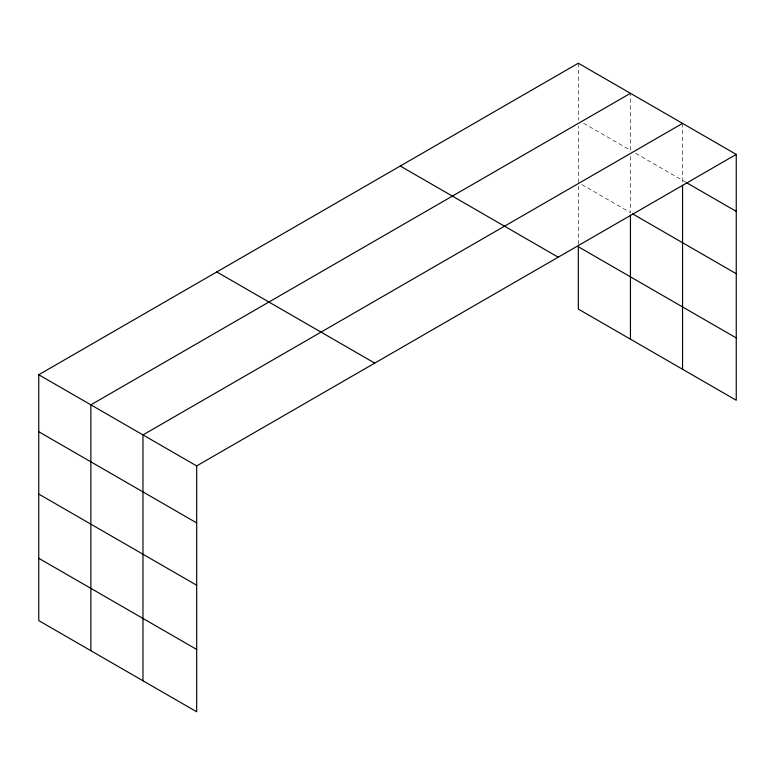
<?xml version="1.0" encoding="UTF-8"?>
<svg xmlns="http://www.w3.org/2000/svg" width="775" height="775" viewBox="0 0 775 775"><rect width="100%" height="100%" fill="white"/><g stroke="black" fill="none" stroke-linecap="round" stroke-linejoin="round"><path stroke-width="0.58" stroke-dasharray="3.88 2.91" d="M578.324 182.542L578.324 126.199M630.443 156.288L630.443 212.621L581.453 184.343M583.536 123.215L630.443 150.302L630.443 93.31M635.655 153.305L685.652 182.173M682.552 123.399L682.552 183.985M578.324 63.221L578.324 120.212M578.324 186.107L578.324 244.377"/><path stroke-width="1.16" d="M38.75 374.742L196.676 465.92L196.676 711.779L38.75 620.601L38.75 374.742L578.324 63.221L736.25 154.399L736.25 400.258L578.324 309.08L578.324 246.75L736.25 337.929M630.443 93.31L90.869 404.831L90.869 650.69M682.552 123.399L142.978 434.92L142.978 680.779M196.676 465.92L736.25 154.399M686.689 182.774L736.25 211.381M632.526 213.832L736.25 273.711M400.268 166.024L558.194 257.193M216.806 271.938L374.732 363.117M38.75 431.733L196.676 522.912M38.75 494.062L196.676 585.232M38.75 558.281L196.676 649.45M682.552 185.177L682.552 369.258M630.443 215.004L630.443 339.169"/></g></svg>
